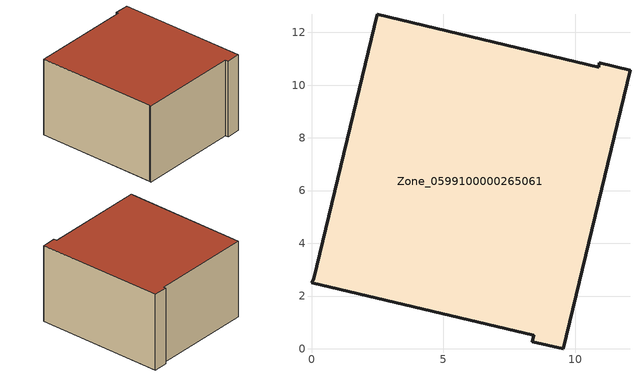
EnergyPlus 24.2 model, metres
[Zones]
Zone_0599100000265061
 floor ground (C_G): 8.37,0.26 8.42,0.52 0,2.51 0.08,2.66 2.5,12.69 10.89,10.68 10.92,10.85 12.08,10.57 9.54,0 z0
 wall outside (C_F): 10.89,10.68 2.5,12.69 0.08,2.66 0,2.51 8.42,0.52 8.37,0.26 9.54,0 12.08,10.57 10.92,10.85 10.89,10.68 z0:6.59
 roof outside (C_R): 0,2.51 8.42,0.52 8.37,0.26 9.54,0 12.08,10.57 10.92,10.85 10.89,10.68 2.5,12.69 0.08,2.66 z6.59
[BUILDING]
Pand.0599100000265061: North Axis=0; Terrain=City; Loads Convergence Tolerance Value=0.04; Temperature Convergence Tolerance Value=0.4; Solar Distribution=FullExterior; Maximum Number of Warmup Days=25; Minimum Number of Warmup Days=1
[Site:Location]
Rotterdam.The.Hague.AP_ZH_NLD Design_Conditions: Latitude=51.96; Longitude=4.45; Time Zone=1; Elevation=-4.5
[SITE:GROUNDTEMPERATURE:BUILDINGSURFACE]
18, 18, 18, 18, 18, 18, 18, 18, 18, 18, 18, 18
[MATERIAL] Thermal Absorptance=0.9; Solar Absorptance=0.7; Visible Absorptance=0.7
Name | Roughness | Thickness | Conductivity | Density | Specific Heat
G.TI.1992-2005 | MediumSmooth | 0.15 | 0.06 | 540 | 1210
F.TI.1992-2005 | Rough | 0.3 | 0.12 | 1920 | 840
R.TI.1992-2005 | MediumRough | 0.2 | 0.08 | 1500 | 1000
[CONSTRUCTION]
C_G: G.TI.1992-2005
C_F: F.TI.1992-2005
C_R: R.TI.1992-2005
[ZONE]
Zone_0599100000265061: Type=1; Multiplier=1; Ceiling Height=Autocalculate; Volume=Autocalculate; Floor Area=autocalculate; Part of Total Floor Area=Yes
[ZONEINFILTRATION:DESIGNFLOWRATE]
Infil_Zone_0599100000265061: Zone or ZoneList or Space or SpaceList=Zone_0599100000265061; Schedule=AlwaysOn; Design Flow Rate Calculation Method=Flow/Area; Flow Rate per Floor Area=0.0015; Constant Term Coefficient=1; Temperature Term Coefficient=0; Velocity Term Coefficient=0; Velocity Squared Term Coefficient=0
[HVACTEMPLATE:ZONE:IDEALLOADSAIRSYSTEM]
Zone_0599100000265061: Maximum Heating Supply Air Temperature=50; Minimum Cooling Supply Air Temperature=13; Maximum Heating Supply Air Humidity Ratio=0.0156; Minimum Cooling Supply Air Humidity Ratio=0.0077; Heating Limit=NoLimit; Cooling Limit=NoLimit; Dehumidification Control Type=ConstantSensibleHeatRatio; Cooling Sensible Heat Ratio=0.7; Dehumidification Setpoint=60; Humidification Control Type=None; Humidification Setpoint=30; Outdoor Air Method=None; Outdoor Air Flow Rate per Person=0.00944; Outdoor Air Flow Rate per Zone Floor Area=0; Outdoor Air Flow Rate per Zone=0; Demand Controlled Ventilation Type=None; Outdoor Air Economizer Type=NoEconomizer; Heat Recovery Type=None; Sensible Heat Recovery Effectiveness=0.7; Latent Heat Recovery Effectiveness=0.65
[ZONECONTROL:THERMOSTAT]
ThermostatControl_Zone_0599100000265061: Zone or ZoneList=Zone_0599100000265061; Control Type Schedule=DualSetpointControlType; Control 1=Thermostat_Zone_0599100000265061; Temperature Difference Between Cutout And Setpoint=0
[THERMOSTATSETPOINT:DUALSETPOINT]
Thermostat_Zone_0599100000265061: Heating Setpoint Temperature Schedule=HeatingSetpoint_Zone_0599100000265061; Cooling Setpoint Temperature Schedule=CoolingSetpoint_Zone_0599100000265061
[SCHEDULE:COMPACT]
HeatingSetpoint_Zone_0599100000265061: Through: 12/31, For: AllDays, Until: 24:00, 21
CoolingSetpoint_Zone_0599100000265061: Through: 12/31, For: AllDays, Until: 24:00, 24
DualSetpointControlType: Through: 12/31, For: AllDays, Until: 24:00, 4
AlwaysOn: Through: 12/31, For: AllDays, Until: 24:00, 1
